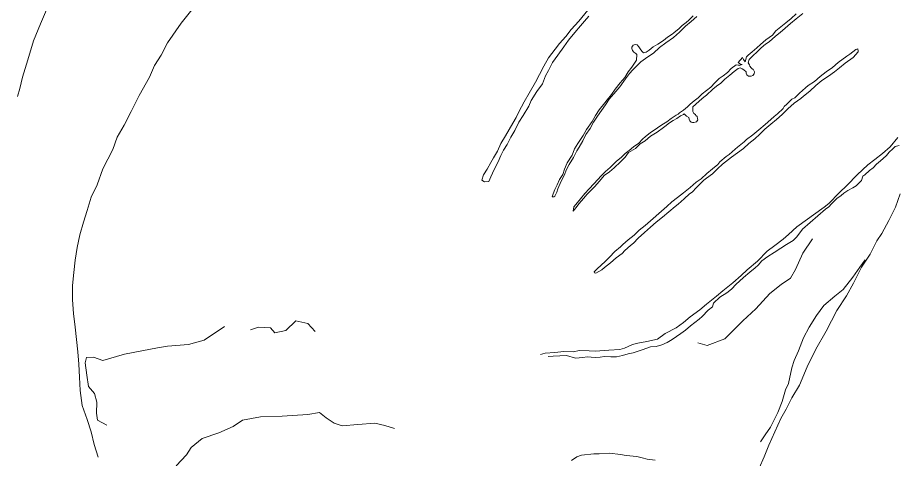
# Model space of a CAD drawing. Extents: x 683321 to 688873, y 7661944 to 7668387.
# Drawn here: x 684903.9 to 685194.4, y 7664920.7 to 7665066.5 of the extents above; entities that cross this region are included whole.
import ezdxf

# ---------------------------------------------------------------- set-up
doc = ezdxf.new("R2010")
doc.units = 0
doc.header["$MEASUREMENT"] = 0
doc.layers.add('01 CRESTA_Line', color=3, linetype='Continuous', lineweight=20)

msp = doc.modelspace()

# ---------------------------------------------------------------- linework, layer by layer
at = {"layer": '01 CRESTA_Line'}
for points in [[(684933.39, 7665109.94, 4169.03), (684932.11, 7665106.05, 4169.59), (684930.81, 7665101.38, 4170.29), (684929.61, 7665097.95, 4170.52), (684927.16, 7665094.27, 4170.72), (684924.05, 7665089.25, 4170.67), (684921.2, 7665083.74, 4170.66), (684917.84, 7665079.82, 4170.47), (684916.11, 7665075.48, 4170.45), (684913.68, 7665069.89, 4170.19), (684911.4, 7665064.46, 4170.22), (684909.07, 7665058.85, 4170.12), (684907.2, 7665052.64, 4170.11), (684905.43, 7665046.91, 4169.59), (684904.64, 7665043.17, 4170.27), (684903.85, 7665040.51, 4170.38)], [(684961.84, 7665069.66, 4192.77), (684957.84, 7665064.66, 4192.68), (684953.41, 7665058.2, 4192.61), (684951.3, 7665054.1, 4192.57), (684949.11, 7665050.79, 4192.49), (684947.37, 7665046.85, 4192.26), (684944.05, 7665040.83, 4192.31), (684941.41, 7665035.55, 4192.34), (684939, 7665031.08, 4192.37), (684936.78, 7665027.05, 4192.39), (684935.33, 7665023.03, 4192.41), (684931.97, 7665016.64, 4192.45), (684930.08, 7665011.31, 4192.48), (684928.16, 7665007.23, 4192.5), (684926.88, 7665002.89, 4192.41), (684925.59, 7664998.99, 4192.31), (684924.43, 7664994.79, 4192.3), (684923.53, 7664990.67, 4192.26), (684922.9, 7664986.52, 4192.27), (684922.41, 7664982.37, 4192.25), (684922.03, 7664978.15, 4192.19), (684922.04, 7664973.37, 4192.12), (684922.27, 7664968.85, 4192.1), (684922.85, 7664964.37, 4192.2), (684923.26, 7664960.29, 4192.32), (684923.78, 7664956.19, 4192.37), (684924.09, 7664952.13, 4192.37), (684924.31, 7664947.86, 4192.37), (684924.51, 7664943.41, 4192.3), (684925.23, 7664938.51, 4192.24), (684926.82, 7664933.9, 4192.23), (684928.17, 7664929.85, 4192.28), (684929.16, 7664925.6, 4192.28), (684930.46, 7664921.5, 4192.27)], [(685092.24, 7665068.97, 4193.26), (685089.19, 7665065.35, 4193.26), (685086.67, 7665062.63, 4193.14), (685084.9, 7665060.26, 4193.25), (685082.83, 7665057.99, 4193.13), (685081.36, 7665056.08, 4193.03), (685079.21, 7665053.28, 4192.86), (685077.61, 7665050.51, 4193.1), (685076.26, 7665047.79, 4193.17), (685074.93, 7665045.25, 4193.25), (685072.81, 7665041.64, 4193.22), (685071.12, 7665038.79, 4193.26), (685069.43, 7665035.44, 4193.19), (685068.52, 7665033.59, 4193.22), (685067.43, 7665031.65, 4193.18), (685065.01, 7665027.49, 4193.08), (685063.47, 7665024.94, 4192.95), (685062.34, 7665022.51, 4193), (685061.05, 7665020.3, 4192.97), (685060.16, 7665018.74, 4192.93), (685058.92, 7665016.52, 4192.78), (685057.72, 7665014.6, 4192.58), (685057.21, 7665012.92, 4192.86), (685058.01, 7665012.3, 4193.08), (685059.48, 7665012.4, 4192.97), (685060.17, 7665014.01, 4193.05), (685061.2, 7665016.45, 4193.13), (685062.54, 7665018.94, 4193.04), (685063.51, 7665021.01, 4193.03), (685064.34, 7665022.82, 4193.11), (685065.52, 7665024.66, 4193.03), (685066.8, 7665027.11, 4193.21), (685068.08, 7665029.27, 4193.12), (685069.41, 7665032.07, 4193.22), (685070.8, 7665034.28, 4193.27), (685072.67, 7665037.29, 4193.19), (685073.52, 7665039.22, 4193.28), (685075.3, 7665042.21, 4193.26), (685077.18, 7665044.68, 4192.95), (685078.22, 7665047.37, 4193.21), (685079.18, 7665049.14, 4193.27), (685080.57, 7665051.71, 4193.26), (685082.27, 7665054.18, 4193.16), (685084.25, 7665056.91, 4193.25), (685085.83, 7665059.06, 4193.29), (685087.86, 7665061.66, 4193.26), (685089.75, 7665063.81, 4193.27), (685091.11, 7665065.34, 4193.14), (685092.56, 7665067.06, 4193.11)], [(685128.14, 7665066.93, 4195.19), (685126.33, 7665065.21, 4195.11), (685124.46, 7665063.71, 4195.1), (685122.51, 7665061.7, 4195.12), (685120.51, 7665060.01, 4195.15), (685117.98, 7665058.19, 4195.04), (685115.91, 7665056.66, 4194.84), (685113.93, 7665054.81, 4194.79), (685111.96, 7665053.58, 4194.72), (685109.69, 7665051.94, 4194.68), (685107.05, 7665049.36, 4194.94), (685105.92, 7665048.13, 4194.92), (685104.65, 7665046.33, 4194.86), (685102.8, 7665043.7, 4194.95), (685100.8, 7665041.34, 4195.08), (685099.2, 7665039.6, 4195.12), (685098.05, 7665037.77, 4194.98), (685096.67, 7665035.88, 4194.97), (685095.33, 7665034, 4194.98), (685094.07, 7665032.08, 4194.83), (685092.97, 7665029.93, 4194.63), (685091.58, 7665028, 4194.45), (685090.49, 7665025.85, 4194.24), (685089.31, 7665023.77, 4194.08), (685088.55, 7665022.6, 4193.89), (685087.49, 7665020.4, 4193.74), (685086.08, 7665018.08, 4193.73), (685085.16, 7665016.36, 4193.32), (685084.42, 7665014.43, 4193.09), (685083.42, 7665012.57, 4192.87), (685082.31, 7665010.04, 4192.7), (685081.98, 7665008.97, 4192.41), (685081.25, 7665007.56, 4192.21), (685080.93, 7665007.43, 4192.11), (685080.37, 7665007.42, 4192.12), (685080.69, 7665008.42, 4192.36), (685081.28, 7665009.79, 4192.7), (685082.02, 7665011.39, 4192.85), (685082.87, 7665013.12, 4193.04), (685083.92, 7665014.71, 4193.18), (685084.43, 7665016.47, 4193.35), (685085.31, 7665018.56, 4193.54), (685086.97, 7665021.09, 4193.79), (685087.84, 7665023.19, 4193.93), (685088.93, 7665025, 4194.02), (685090.61, 7665027.66, 4194.38), (685091.7, 7665029.56, 4194.58), (685093.6, 7665032.21, 4194.89), (685094.74, 7665034.23, 4194.95), (685095.98, 7665036.12, 4195), (685097.78, 7665038.44, 4195.02), (685098.53, 7665039.46, 4194.98), (685099.97, 7665041.22, 4194.95), (685101.2, 7665042.93, 4194.88), (685102.86, 7665044.98, 4194.89), (685104.37, 7665046.78, 4194.97), (685105.52, 7665048.63, 4194.85), (685106.71, 7665050.15, 4194.86), (685107.16, 7665050.88, 4194.78), (685108.29, 7665052.54, 4194.68), (685108.38, 7665054.39, 4194.38), (685108.02, 7665054.73, 4194.38), (685107.36, 7665055.1, 4194.39), (685106.93, 7665055.74, 4194.39), (685106.77, 7665056.33, 4194.39), (685106.77, 7665056.75, 4194.39), (685107.14, 7665057.43, 4194.36), (685107.8, 7665057.68, 4194.38), (685108.43, 7665057.55, 4194.37), (685109.02, 7665056.9, 4194.36), (685109.44, 7665056.25, 4194.38), (685110.07, 7665055.44, 4194.43), (685110.56, 7665054.93, 4194.72), (685111.41, 7665055.19, 4194.86), (685112.46, 7665055.85, 4194.86), (685113.78, 7665056.85, 4194.8), (685115.29, 7665057.8, 4194.91), (685117.17, 7665058.94, 4195.15), (685118.54, 7665060.05, 4195.23), (685119.99, 7665061.06, 4195.24), (685120.61, 7665061.48, 4195.24), (685122.31, 7665062.95, 4195.24), (685123.33, 7665063.94, 4195.28), (685124.68, 7665064.89, 4195.2), (685125.54, 7665065.65, 4195.19), (685127.03, 7665067.16, 4195.22)], [(685163.19, 7665067.89, 4195.08), (685160.97, 7665066.09, 4195.19), (685159.18, 7665064.56, 4195.01), (685157.36, 7665063.08, 4195.11), (685155.76, 7665061.65, 4195.11), (685154.22, 7665060.38, 4195.22), (685152.03, 7665058.58, 4195.18), (685150.89, 7665057.81, 4195.12), (685149.41, 7665056.62, 4195.18), (685148.09, 7665055.27, 4195.2), (685146.66, 7665053.95, 4195.13), (685145.47, 7665052.73, 4195.08), (685145.16, 7665051.6, 4194.64), (685145.61, 7665050.94, 4194.31), (685145.74, 7665050.52, 4194.3), (685146.1, 7665049.95, 4194.39), (685146.59, 7665049.55, 4194.38), (685146.76, 7665049.52, 4194.37), (685146.94, 7665049.27, 4194.35), (685147.25, 7665048.63, 4194.42), (685147.1, 7665047.99, 4194.45), (685146.72, 7665047.47, 4194.44), (685146.1, 7665047.24, 4194.41), (685145.77, 7665047.19, 4194.43), (685145.24, 7665047.22, 4194.38), (685144.74, 7665047.67, 4194.36), (685144.52, 7665048.16, 4194.28), (685144.43, 7665048.7, 4194.3), (685143.76, 7665049.26, 4194.34), (685143.14, 7665049.67, 4194.78), (685142.46, 7665049.98, 4195.1), (685141.87, 7665049.76, 4195.15), (685140.49, 7665048.79, 4195.14), (685139.13, 7665047.51, 4195.07), (685137.46, 7665046.21, 4195.08), (685136.1, 7665044.87, 4195.16), (685134.69, 7665043.88, 4195.16), (685133.49, 7665042.9, 4195.21), (685131.4, 7665040.94, 4195.24), (685130.45, 7665040.34, 4195.11), (685129.02, 7665039.05, 4195.09), (685127.71, 7665037.9, 4195.08), (685126.88, 7665037.09, 4195.04), (685126.89, 7665035.55, 4194.6), (685127.24, 7665034.86, 4194.61), (685127.7, 7665034.51, 4194.67), (685127.9, 7665034.27, 4194.64), (685128.28, 7665033.88, 4194.66), (685128.45, 7665033.24, 4194.69), (685128.48, 7665032.82, 4194.7), (685128.1, 7665032.19, 4194.72), (685127.23, 7665031.88, 4194.65), (685127, 7665031.88, 4194.67), (685126.77, 7665031.9, 4194.64), (685126.29, 7665032.03, 4194.62), (685125.92, 7665032.47, 4194.6), (685125.7, 7665033, 4194.57), (685125.56, 7665033.6, 4194.57), (685124.77, 7665034.04, 4194.48), (685124.04, 7665034.75, 4195.14), (685123.75, 7665034.53, 4195.12), (685122.81, 7665034.07, 4195.09), (685121.56, 7665033.19, 4195.04), (685120.36, 7665032.56, 4195.2), (685119.12, 7665031.76, 4195.18), (685117.61, 7665030.59, 4195.22), (685117.14, 7665030.25, 4195.17), (685115.12, 7665028.75, 4195.23), (685114.59, 7665028.38, 4195.05), (685112.9, 7665027.36, 4195.02), (685111.18, 7665025.89, 4195), (685109.51, 7665024.86, 4194.95), (685107.89, 7665023.34, 4194.74), (685105.6, 7665022.05, 4194.52), (685104.53, 7665020.45, 4194.44), (685103.02, 7665018.98, 4194.37), (685100.88, 7665016.94, 4194.24), (685099.35, 7665015.68, 4194.09), (685097.62, 7665014.39, 4193.86), (685096.04, 7665012.6, 4193.74), (685094.42, 7665010.74, 4193.44), (685091.89, 7665008.14, 4193.03), (685090.86, 7665006.95, 4192.83), (685089.21, 7665005.13, 4192.61), (685088.68, 7665004.29, 4192.3), (685087.34, 7665002.68, 4191.92), (685087.57, 7665004.04, 4192.19), (685088.74, 7665005.48, 4192.63), (685089.77, 7665006.76, 4192.8), (685091.17, 7665008.48, 4193.09), (685092.58, 7665010.04, 4193.27), (685094.17, 7665011.65, 4193.49), (685096.73, 7665014.38, 4193.95), (685098.05, 7665015.71, 4193.97), (685099.61, 7665017.02, 4194.15), (685101.69, 7665019.14, 4194.41), (685103.16, 7665020.33, 4194.47), (685104.55, 7665021.64, 4194.54), (685105.84, 7665022.73, 4194.58), (685107.22, 7665023.85, 4194.73), (685109.01, 7665025.07, 4194.94), (685110.23, 7665026.46, 4195.05), (685111.29, 7665027.33, 4194.89), (685112.79, 7665028.54, 4195), (685115.2, 7665030.12, 4195.09), (685116.68, 7665031.15, 4195.05), (685118.3, 7665032.12, 4195.09), (685119.71, 7665033.19, 4195.06), (685121.42, 7665034.29, 4195.17), (685122.06, 7665034.71, 4195.02), (685122.49, 7665035.12, 4195.03), (685123.82, 7665036.01, 4195.04), (685125.15, 7665037.12, 4195.03), (685125.99, 7665037.97, 4195), (685127.26, 7665039.12, 4195.18), (685128.6, 7665040.02, 4195.14), (685129.91, 7665041.34, 4195.15), (685131.34, 7665042.53, 4195.26), (685132.79, 7665043.58, 4195.19), (685134.18, 7665045.01, 4195.14), (685135.62, 7665046.43, 4195.25), (685136.91, 7665047.36, 4195.14), (685138.29, 7665048.47, 4195.19), (685139.51, 7665049.71, 4195.12), (685141.22, 7665050.99, 4195.09), (685142.1, 7665050.89, 4195.02), (685142.21, 7665050.79, 4195.03), (685143.21, 7665051.1, 4194.58), (685142.75, 7665051.11, 4194.66), (685141.85, 7665051.74, 4194.51), (685143.22, 7665053.39, 4194.54), (685143.58, 7665052.73, 4194.62), (685144.16, 7665051.94, 4194.52), (685144.6, 7665053.59, 4195.17), (685145.14, 7665054.14, 4195.25), (685146.5, 7665055.22, 4195.29), (685147.99, 7665056.57, 4195.26), (685149.26, 7665057.63, 4195.2), (685150.94, 7665059.23, 4195.27), (685153.13, 7665060.77, 4195.29), (685154.33, 7665062.15, 4195.19), (685155.91, 7665063.45, 4195.09), (685157.58, 7665064.82, 4195.01), (685159.36, 7665066.2, 4195.12), (685161.02, 7665067.81, 4195.11)], [(685194.63, 7665026.93, 4193.07), (685192.02, 7665023.86, 4193.08), (685189.56, 7665021.66, 4193.03), (685186.97, 7665019.72, 4193), (685184.62, 7665017.98, 4192.87), (685181.15, 7665014.64, 4192.98), (685177.89, 7665011.24, 4193.08), (685175.18, 7665008.66, 4192.9), (685171.76, 7665005.16, 4192.85), (685170.21, 7665003.96, 4192.87), (685161.22, 7664997.45, 4192.84), (685158.44, 7664994.92, 4193.04), (685156.7, 7664993.38, 4193.32), (685153.93, 7664991.31, 4193.51), (685151.38, 7664989.45, 4193.5), (685148.21, 7664986.14, 4193.5), (685144.81, 7664983.27, 4193.27), (685142.84, 7664981.43, 4193.17), (685140.1, 7664978.95, 4193.08), (685136.78, 7664976.36, 4192.95), (685134.65, 7664974.56, 4193.17), (685131.43, 7664972.01, 4193.07), (685129.22, 7664970.07, 4192.85), (685126.01, 7664967.75, 4192.85), (685123.75, 7664965.87, 4192.69), (685121.39, 7664964.1, 4192.9), (685117.77, 7664962.24, 4193.03), (685115.17, 7664960.44, 4193.08), (685111.68, 7664959.67, 4193.03), (685108.68, 7664959.11, 4192.93), (685106.97, 7664958.6, 4192.73), (685104.25, 7664957.48, 4192.76), (685102.71, 7664957.01, 4192.84), (685099.09, 7664956.77, 4192.96), (685094.65, 7664956.43, 4192.82), (685092.64, 7664956.52, 4192.83), (685089.32, 7664956.61, 4192.66), (685087.48, 7664956.22, 4192.78), (685084.27, 7664956.28, 4192.78), (685081.34, 7664955.99, 4192.75), (685078.11, 7664955.79, 4192.77), (685076.54, 7664955.38, 4192.63)], [(685194.98, 7665024.33, 4193.21), (685193.69, 7665024.04, 4193.16), (685192.89, 7665023.26, 4193.05), (685191.75, 7665022.09, 4192.96), (685190.79, 7665021.05, 4192.93), (685189.73, 7665020.06, 4192.93), (685188.87, 7665019.25, 4192.95), (685187.49, 7665018.15, 4192.91), (685186.39, 7665016.97, 4193.02), (685185.24, 7665016.04, 4192.85), (685183.67, 7665014.68, 4193.13), (685183.04, 7665014.17, 4193.15), (685182.62, 7665012.78, 4192.92), (685181.67, 7665011.88, 4192.95), (685180.81, 7665011.07, 4192.94), (685179.74, 7665010.37, 4192.96), (685178.1, 7665009.46, 4193.08), (685176.77, 7665008.65, 4193.02), (685175.84, 7665007.82, 4192.94), (685174.42, 7665006.79, 4192.92), (685172.7, 7665005.13, 4192.91), (685171.8, 7665004.06, 4192.84), (685170.72, 7665003.36, 4192.61), (685163.08, 7664996.69, 4192.89), (685161.18, 7664994.19, 4193.44), (685160.04, 7664992.97, 4193.41), (685157.85, 7664991.6, 4193.54), (685155.93, 7664990.49, 4193.63), (685153.72, 7664989.03, 4193.5), (685151.67, 7664987.72, 4193.3), (685149.71, 7664986.29, 4193.5), (685148.48, 7664984.85, 4193.34), (685147.47, 7664983.96, 4193.19), (685145.73, 7664982.53, 4193.06), (685143.59, 7664980.72, 4193.11), (685142.25, 7664979.52, 4193.31), (685141.18, 7664978.51, 4193.26), (685139.69, 7664976.96, 4192.96), (685138.07, 7664975.72, 4192.95), (685135.82, 7664974.22, 4193), (685133.65, 7664972.24, 4193.04), (685133.34, 7664971.05, 4192.72), (685131.97, 7664969.95, 4192.64), (685129.96, 7664967.87, 4192.48), (685128.95, 7664967.05, 4192.42), (685126.15, 7664964.85, 4192.95), (685124.44, 7664963.42, 4193.47), (685122.96, 7664962.28, 4193.64), (685121.46, 7664961.25, 4193.48), (685120.05, 7664960.25, 4193.59), (685118.4, 7664959.26, 4193.72), (685116.65, 7664958.48, 4193.81), (685114.77, 7664957.97, 4193.59), (685112.92, 7664957.85, 4192.99), (685110.17, 7664956.91, 4192.97), (685107.15, 7664955.88, 4192.69), (685105.56, 7664955.53, 4192.73), (685103.67, 7664954.99, 4192.75), (685101.64, 7664954.57, 4192.89), (685099.79, 7664954.55, 4192.7), (685097.67, 7664954.71, 4192.76), (685096.26, 7664954.5, 4192.55), (685094.63, 7664954.4, 4192.33), (685091.99, 7664954.62, 4192.27), (685090.53, 7664954.31, 4192.18), (685088.16, 7664954.18, 4192.58), (685085.16, 7664954.96, 4192.77), (685082.97, 7664954.91, 4192.73), (685080.76, 7664954.8, 4192.91), (685079.04, 7664954.67, 4192.63)], [(685195.37, 7665008.35, 4195.96), (685193.84, 7665004.01, 4196.24), (685191.59, 7664999.58, 4196.64), (685189.25, 7664995.24, 4196.98), (685187.6, 7664992.82, 4197.09), (685185.43, 7664988.48, 4197.43), (685182.53, 7664984.22, 4197.87), (685179.96, 7664978.91, 4198.14), (685177.63, 7664974.73, 4198.4), (685174.38, 7664969.84, 4198.77), (685170.87, 7664963.05, 4199.25), (685167.47, 7664957.15, 4199.71), (685164.58, 7664951.24, 4200.2), (685162.07, 7664945.21, 4200.47), (685159.56, 7664941.07, 4200.87), (685157.66, 7664937.29, 4200.92), (685155.95, 7664934.23, 4201.03), (685153.91, 7664929.81, 4201.17), (685151.93, 7664925.42, 4201.52), (685150.47, 7664921.53, 4201.67), (685148.82, 7664917.84, 4201.88)], [(685128.56, 7664959.17, 4192.9), (685131.61, 7664958.3, 4192.71), (685137.47, 7664960.56, 4192.71), (685143.35, 7664966.49, 4193.45), (685147.73, 7664970.44, 4192.21), (685152.35, 7664975.5, 4192.78), (685156.06, 7664978.46, 4193.58), (685159.11, 7664980.5, 4193.68), (685160.81, 7664983.45, 4193.91), (685163.19, 7664988.82, 4193.13), (685166.34, 7664993.49, 4192.89)], [(685149.24, 7664926.48, 4201.62), (685150.75, 7664928.82, 4201.4), (685152.52, 7664931.3, 4201.37), (685154.93, 7664936.25, 4201.06), (685156.34, 7664939.81, 4201.1), (685157.5, 7664943.71, 4200.75), (685158.49, 7664945.77, 4200.55), (685159.61, 7664950.98, 4199.97), (685160.36, 7664953.39, 4200.09), (685161.82, 7664956.57, 4199.62), (685163.41, 7664960.84, 4200.21), (685165.29, 7664964.37, 4199.7), (685167.69, 7664968.18, 4199.24), (685170.09, 7664971.53, 4199.35), (685173.75, 7664974.59, 4198.6), (685176.51, 7664976.85, 4198.35), (685179.74, 7664980.89, 4198.14), (685182.05, 7664984.12, 4197.86), (685183.82, 7664986.6, 4197.68)], [(684933.3, 7664932.01, 4189.41), (684930.23, 7664933.64, 4190.73), (684929.89, 7664935.98, 4191.26), (684930.04, 7664939.61, 4191.55), (684929.26, 7664942.45, 4191.2), (684927.26, 7664944.79, 4191.99), (684926.76, 7664948.53, 4191.6), (684926.15, 7664952.64, 4191.51), (684926.58, 7664954.32, 4192), (684928.92, 7664954.45, 4191.54), (684932.06, 7664953.33, 4190.56), (684939.14, 7664955.49, 4191.09), (684944.89, 7664956.5, 4190.4), (684950.03, 7664957.51, 4191), (684953.37, 7664958.06, 4190.89), (684960.27, 7664958.64, 4190.84), (684965.5, 7664960.12, 4191.05), (684972.14, 7664964.53, 4191.23)], [(684980.83, 7664963.46, 4190.9), (684983.47, 7664964.32, 4191.32), (684987.42, 7664964.09, 4191.04), (684988.77, 7664962.5, 4191.72), (684992.48, 7664963.27, 4190.86), (684995.76, 7664966.42, 4191.74), (684999.74, 7664965.6, 4191.57), (685002.09, 7664962.92, 4191.31)], [(685028.35, 7664930.92, 4209.57), (685025.17, 7664931.91, 4209.32), (685021.86, 7664932.64, 4208.18), (685016.27, 7664932.27, 4208.52), (685011.03, 7664931.8, 4208.24), (685008.4, 7664932.7, 4208.16), (685005.81, 7664934.48, 4208.3), (685003.54, 7664936.24, 4207.81), (684999.75, 7664935.52, 4208.91), (684991.26, 7664934.97, 4208.62), (684984.04, 7664934.72, 4207.99), (684978.13, 7664933.69, 4208.01), (684975.02, 7664931.57, 4208.08), (684970.33, 7664929.44, 4208.32), (684964.86, 7664927.66, 4207.95), (684961.23, 7664924.62, 4208.27), (684959.65, 7664922.17, 4208.72), (684956.19, 7664918.61, 4207.88)], [(685114.38, 7664920.44, 4210.47), (685111.81, 7664920.81, 4210.01), (685110.12, 7664921.26, 4209.79), (685108.36, 7664921.66, 4209.7), (685104.81, 7664922.01, 4209.31), (685102.94, 7664922.31, 4209.33), (685099.3, 7664922.72, 4209.62), (685095.96, 7664922.57, 4209.82), (685094.17, 7664922.55, 4210.46), (685090.07, 7664922.11, 4212.16), (685088.58, 7664921.56, 4213.16), (685086.8, 7664920.33, 4214.23)]]:
    msp.add_polyline3d(points, dxfattribs=at)
msp.add_polyline3d([(685157.09, 7665037.25, 4192.39), (685156.74, 7665036.51, 4192.53), (685154.85, 7665034.78, 4192.55), (685153.78, 7665033.88, 4192.55), (685151.61, 7665032.08, 4192.58), (685150.72, 7665031.21, 4192.65), (685148.7, 7665029.47, 4192.62), (685146.68, 7665027.82, 4192.53), (685144.6, 7665026.34, 4192.47), (685143.78, 7665025.52, 4192.57), (685141.64, 7665023.82, 4192.61), (685140.88, 7665023.09, 4192.61), (685138.82, 7665021.4, 4192.61), (685137.85, 7665020.66, 4192.62), (685135.78, 7665018.94, 4192.64), (685135.14, 7665018.07, 4192.61), (685133.39, 7665016.67, 4192.67), (685131.46, 7665015.07, 4192.7), (685129.59, 7665013.37, 4192.72), (685127.95, 7665012.2, 4192.61), (685125.95, 7665010.45, 4192.69), (685123.81, 7665008.76, 4192.67), (685121.79, 7665007.17, 4192.68), (685119.97, 7665005.72, 4192.59), (685118.28, 7665004.19, 4192.66), (685116.56, 7665002.67, 4192.79), (685112.94, 7664999.44, 4192.75), (685111.12, 7664997.93, 4192.76), (685109.18, 7664996.43, 4192.73), (685107.45, 7664994.78, 4192.79), (685105.55, 7664993.14, 4192.76), (685103.76, 7664991.6, 4192.79), (685102.97, 7664990.92, 4192.73), (685101.08, 7664989.29, 4192.79), (685099.33, 7664987.47, 4192.76), (685097.66, 7664985.86, 4192.75), (685096.76, 7664985.08, 4192.69), (685095, 7664983.36, 4192.7), (685094.33, 7664982.59, 4192.65), (685094.37, 7664982.32, 4192.65), (685094.83, 7664982.22, 4192.7), (685096.78, 7664983.3, 4192.88), (685097.72, 7664984.09, 4192.84), (685099.69, 7664985.62, 4192.72), (685101.52, 7664987.24, 4192.86), (685103.55, 7664988.72, 4192.8), (685104.43, 7664989.62, 4192.7), (685106.29, 7664991.31, 4192.79), (685107.22, 7664992.12, 4192.72), (685108.84, 7664993.79, 4192.73), (685110.93, 7664995.59, 4192.71), (685112.88, 7664997.36, 4192.71), (685114.79, 7664999.06, 4192.77), (685116.82, 7665000.67, 4192.72), (685118.9, 7665002.48, 4192.67), (685121.06, 7665004.2, 4192.67), (685122, 7665004.98, 4192.65), (685124.02, 7665006.68, 4192.62), (685125.73, 7665008.35, 4192.63), (685126.61, 7665008.98, 4192.58), (685128.1, 7665010.47, 4192.67), (685130.52, 7665012.94, 4192.77), (685131.37, 7665013.52, 4192.74), (685133.42, 7665015.01, 4192.71), (685135.06, 7665016.65, 4192.62), (685136.68, 7665018.14, 4192.67), (685139.65, 7665020.45, 4192.67), (685141.62, 7665021.89, 4192.6), (685143.6, 7665023.38, 4192.6), (685145.38, 7665024.99, 4192.6), (685147.36, 7665026.49, 4192.6), (685149.02, 7665028.07, 4192.57), (685150.67, 7665029.71, 4192.61), (685152.62, 7665031.33, 4192.55), (685154.45, 7665032.94, 4192.49), (685156.33, 7665034.54, 4192.41), (685158.28, 7665036.43, 4192.4), (685160.35, 7665038.32, 4192.44), (685162.57, 7665039.8, 4192.44), (685163.42, 7665040.63, 4192.39), (685165.47, 7665042.32, 4192.28), (685167.52, 7665044.11, 4192.32), (685169.48, 7665045.79, 4192.38), (685171.67, 7665047.19, 4192.31), (685173.61, 7665048.67, 4192.19), (685175.33, 7665050, 4192.1), (685177.14, 7665051.5, 4192.14), (685179.83, 7665053.35, 4192.09), (685181.46, 7665055.23, 4192.05), (685181.52, 7665055.44, 4192.16), (685181.41, 7665056.24, 4192.08), (685180.76, 7665056.06, 4192.08), (685178.72, 7665054.46, 4192.08), (685177.74, 7665053.78, 4192.09), (685174.83, 7665051.73, 4192.1), (685173.05, 7665050.08, 4192.19), (685170.91, 7665048.68, 4192.27), (685168.94, 7665047.13, 4192.29), (685167.04, 7665045.42, 4192.32), (685164.93, 7665044.13, 4192.35), (685164.04, 7665043.39, 4192.2), (685162.11, 7665041.61, 4192.27), (685160.53, 7665040.07, 4192.39), (685159.6, 7665039.59, 4192.31), (685157.94, 7665037.96, 4192.37)], close=True, dxfattribs=at)

doc.saveas('drawing.dxf')
